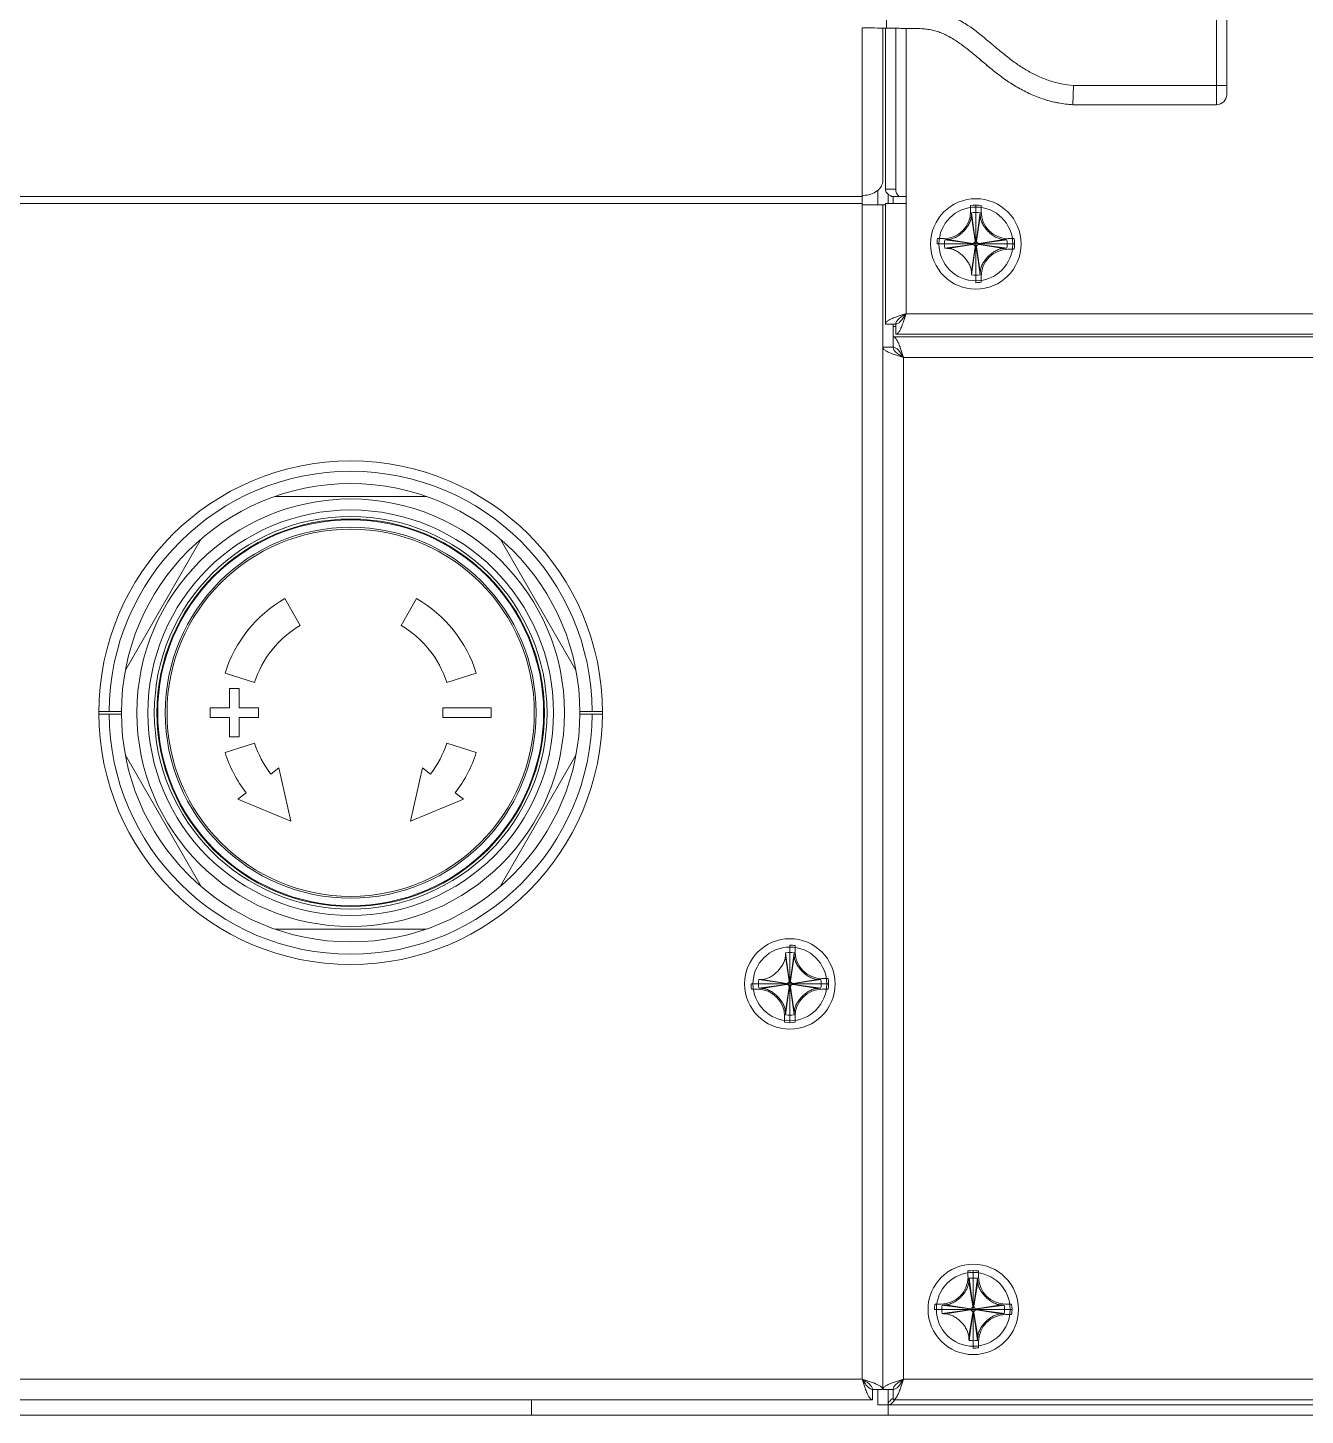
# Model space of a CAD drawing. Header units: millimetres. Extents: x 206 to 1899, y -454 to 296.
# Drawn here: x 1424.95 to 1431.13, y -414.67 to -407.96 of the extents above; entities that cross this region are included whole.
import ezdxf

# ---------------------------------------------------------------- set-up
doc = ezdxf.new("R2010")
doc.units = ezdxf.units.MM
doc.layers.add('细实线', color=7, linetype='Continuous', lineweight=15)

msp = doc.modelspace()

# ---------------------------------------------------------------- linework, layer by layer
at = {"layer": '细实线', "linetype": 'Continuous', "lineweight": 9}
for p, q in [((1430.7005, -408.2342), (1430.7005, -407.0467)), ((1430.7505, -407.0467), (1430.7505, -408.2342)), ((1429.1036, -407.8636), (1429.1036, -407.9574)), ((1428.9867, -414.4955), (1428.9867, -407.9555)), ((1428.988, -407.9555), (1428.9903, -407.9555)), ((1429.0867, -407.9574), (1429.0867, -408.6963)), ((1429.0992, -408.7361), (1429.0992, -407.9574)), ((1429.1036, -407.9574), (1429.1036, -407.9574)), ((1429.1492, -408.7361), (1429.1492, -407.958)), ((1429.1992, -409.3392), (1429.1992, -407.9586)), ((1430.0094, -408.2342), (1430.0067, -408.328)), ((1430.0094, -408.2342), (1430.7505, -408.2342)), ((1430.7005, -408.328), (1430.7005, -408.2342)), ((1430.7505, -408.278), (1430.7505, -408.2342)), ((1430.7005, -408.328), (1430.0067, -408.328)), ((1429.0617, -408.813), (1429.0617, -408.7418)), ((1429.1492, -408.7361), (1429.0992, -408.7361)), ((1409.3742, -408.7714), (1428.9867, -408.7714)), ((1409.3742, -408.8068), (1428.9867, -408.8068)), ((1429.0992, -408.8068), (1429.0992, -409.3892)), ((1429.1492, -408.8068), (1429.0992, -408.8068)), ((1429.1117, -408.7598), (1429.1117, -408.8068)), ((1429.1639, -408.7714), (1429.1285, -408.7714)), ((1429.1367, -408.8068), (1429.1367, -408.7714)), ((1429.1992, -408.8068), (1429.1492, -408.8068)), ((1429.1639, -408.7714), (1429.1992, -408.7714)), ((1428.9867, -408.813), (1429.0367, -408.813)), ((1429.0367, -408.813), (1429.0867, -408.813)), ((1429.0867, -414.5455), (1429.0867, -408.813)), ((1429.0867, -408.813), (1429.0992, -408.813)), ((1429.5112, -408.816), (1429.5112, -408.845)), ((1429.5151, -408.8685), (1429.5342, -408.986)), ((1429.5161, -408.8514), (1429.5342, -408.9831)), ((1429.5367, -409.1892), (1429.5367, -408.8142)), ((1429.5367, -408.983), (1429.5367, -408.85)), ((1429.5574, -408.8514), (1429.5393, -408.9831)), ((1429.5584, -408.8685), (1429.5393, -408.986)), ((1429.5622, -408.816), (1429.5622, -408.845)), ((1429.3492, -409.0017), (1429.7242, -409.0017)), ((1429.38, -408.9762), (1429.351, -408.9762)), ((1429.518, -409.0017), (1429.385, -409.0017)), ((1429.3864, -408.9811), (1429.5182, -408.9992)), ((1429.3864, -409.0224), (1429.5182, -409.0043)), ((1429.4035, -408.9801), (1429.5211, -408.9992)), ((1429.4035, -409.0234), (1429.5211, -409.0043)), ((1429.5211, -408.9992), (1429.5182, -408.9992)), ((1429.5182, -408.9992), (1429.5211, -408.9992)), ((1429.5211, -409.0043), (1429.5182, -409.0043)), ((1429.5342, -408.9831), (1429.5342, -408.986)), ((1429.5342, -408.9831), (1429.5342, -408.986)), ((1429.5393, -408.9831), (1429.5393, -408.986)), ((1429.5393, -408.9831), (1429.5393, -408.986)), ((1429.6699, -408.9801), (1429.5524, -408.9992)), ((1429.5524, -408.9992), (1429.5553, -408.9992)), ((1429.5524, -408.9992), (1429.5553, -408.9992)), ((1429.6699, -409.0234), (1429.5524, -409.0043)), ((1429.5553, -409.0043), (1429.5524, -409.0043)), ((1429.5524, -409.0043), (1429.5553, -409.0043)), ((1429.6871, -408.9811), (1429.5553, -408.9992)), ((1429.6871, -409.0224), (1429.5553, -409.0043)), ((1429.5555, -409.0017), (1429.6885, -409.0017)), ((1429.6935, -408.9762), (1429.7225, -408.9762)), ((1429.5151, -409.1349), (1429.5342, -409.0174)), ((1429.5161, -409.152), (1429.5342, -409.0203)), ((1429.5342, -409.0203), (1429.5342, -409.0174)), ((1429.5367, -409.1534), (1429.5367, -409.0205)), ((1429.5393, -409.0203), (1429.5393, -409.0174)), ((1429.5393, -409.0203), (1429.5393, -409.0174)), ((1429.5584, -409.1349), (1429.5393, -409.0174)), ((1429.5574, -409.152), (1429.5393, -409.0203)), ((1429.6935, -409.0272), (1429.7225, -409.0272)), ((1429.5622, -409.1875), (1429.5622, -409.1585)), ((1431.9753, -409.3392), (1429.1992, -409.3392)), ((1429.1492, -409.3892), (1429.0992, -409.3892)), ((1429.1367, -409.4517), (1429.1367, -409.3892)), ((1429.1492, -409.4017), (1429.1367, -409.4017)), ((1429.1492, -409.3892), (1429.1492, -409.4392)), ((1429.1367, -409.5017), (1429.1367, -409.4517)), ((1431.9556, -409.4517), (1429.1367, -409.4517)), ((1429.1492, -409.4392), (1431.9577, -409.4392)), ((1429.1367, -409.5017), (1429.0867, -409.5017)), ((1429.1867, -414.4955), (1429.1867, -409.5517)), ((1429.1867, -409.5517), (1431.9391, -409.5517)), ((1426.1446, -410.2236), (1426.8789, -410.2236)), ((1425.4216, -411.0649), (1425.7887, -410.4291)), ((1427.2348, -410.4291), (1427.6019, -411.0649)), ((1426.193, -410.7184), (1426.268, -410.8483)), ((1426.7555, -410.8483), (1426.8305, -410.7184)), ((1426.0468, -411.1239), (1425.9038, -411.0788)), ((1427.1197, -411.0788), (1426.9767, -411.1239)), ((1425.9258, -411.247), (1425.9258, -411.1533)), ((1425.9258, -411.1533), (1425.9727, -411.1533)), ((1425.9727, -411.1533), (1425.9727, -411.247)), ((1425.4024, -411.2642), (1425.293, -411.2642)), ((1425.4024, -411.2767), (1425.293, -411.2767)), ((1425.8321, -411.2939), (1425.8321, -411.247)), ((1425.8321, -411.247), (1425.9258, -411.247)), ((1425.9258, -411.2939), (1425.8321, -411.2939)), ((1425.9258, -411.3876), (1425.9258, -411.2939)), ((1425.9727, -411.247), (1426.0664, -411.247)), ((1425.9727, -411.2939), (1425.9727, -411.3876)), ((1426.0664, -411.2939), (1425.9727, -411.2939)), ((1426.0664, -411.247), (1426.0664, -411.2939)), ((1426.9571, -411.2939), (1426.9571, -411.247)), ((1426.9571, -411.247), (1427.1914, -411.247)), ((1427.1914, -411.2939), (1426.9571, -411.2939)), ((1427.1914, -411.247), (1427.1914, -411.2939)), ((1427.6211, -411.2642), (1427.7305, -411.2642)), ((1427.6211, -411.2767), (1427.7305, -411.2767)), ((1425.9038, -411.4622), (1426.0468, -411.4171)), ((1425.9727, -411.3876), (1425.9258, -411.3876)), ((1426.9767, -411.4171), (1427.1197, -411.4622)), ((1425.7887, -412.1118), (1425.4216, -411.476)), ((1427.6019, -411.476), (1427.2348, -412.1118)), ((1426.125, -411.5672), (1426.1647, -411.5368)), ((1426.1647, -411.5368), (1426.2219, -411.7948)), ((1426.8016, -411.7948), (1426.8588, -411.5368)), ((1426.8588, -411.5368), (1426.8985, -411.5672)), ((1425.9663, -411.689), (1426.006, -411.6585)), ((1426.2219, -411.7948), (1425.9663, -411.689)), ((1427.0572, -411.689), (1426.8016, -411.7948)), ((1427.0175, -411.6585), (1427.0572, -411.689)), ((1426.8789, -412.3173), (1426.1446, -412.3173)), ((1428.6161, -412.4327), (1428.6342, -412.5644)), ((1428.6367, -412.7705), (1428.6367, -412.3955)), ((1428.6367, -412.5642), (1428.6367, -412.4312)), ((1428.6574, -412.4327), (1428.6393, -412.5644)), ((1428.6622, -412.4262), (1428.6622, -412.3972)), ((1428.6151, -412.4498), (1428.6342, -412.5673)), ((1428.6584, -412.4498), (1428.6393, -412.5673)), ((1428.4864, -412.5623), (1428.6182, -412.5804)), ((1428.5035, -412.5613), (1428.6211, -412.5804)), ((1428.6342, -412.5673), (1428.6342, -412.5644)), ((1428.6393, -412.5644), (1428.6393, -412.5673)), ((1428.6393, -412.5673), (1428.6393, -412.5644)), ((1428.7699, -412.5613), (1428.6524, -412.5804)), ((1428.7871, -412.5623), (1428.6553, -412.5804)), ((1428.8225, -412.5575), (1428.7935, -412.5575)), ((1428.4492, -412.583), (1428.8242, -412.583)), ((1428.451, -412.6085), (1428.48, -412.6085)), ((1428.485, -412.583), (1428.618, -412.583)), ((1428.4864, -412.6036), (1428.6182, -412.5855)), ((1428.5035, -412.6046), (1428.6211, -412.5855)), ((1428.6151, -412.7162), (1428.6342, -412.5986)), ((1428.6161, -412.7333), (1428.6342, -412.6015)), ((1428.6182, -412.5804), (1428.6211, -412.5804)), ((1428.6182, -412.5855), (1428.6211, -412.5855)), ((1428.6182, -412.5855), (1428.6211, -412.5855)), ((1428.6342, -412.5986), (1428.6342, -412.6015)), ((1428.6342, -412.6015), (1428.6342, -412.5986)), ((1428.6367, -412.6017), (1428.6367, -412.7347)), ((1428.6393, -412.5986), (1428.6393, -412.6015)), ((1428.6393, -412.5986), (1428.6393, -412.6015)), ((1428.6584, -412.7162), (1428.6393, -412.5986)), ((1428.6574, -412.7333), (1428.6393, -412.6015)), ((1428.6553, -412.5804), (1428.6524, -412.5804)), ((1428.6553, -412.5804), (1428.6524, -412.5804)), ((1428.6553, -412.5855), (1428.6524, -412.5855)), ((1428.6553, -412.5855), (1428.6524, -412.5855)), ((1428.7699, -412.6046), (1428.6524, -412.5855)), ((1428.7871, -412.6036), (1428.6553, -412.5855)), ((1428.6555, -412.583), (1428.7885, -412.583)), ((1428.8225, -412.6085), (1428.7935, -412.6085)), ((1428.6112, -412.7397), (1428.6112, -412.7687)), ((1428.6622, -412.7397), (1428.6622, -412.7687)), ((1429.4987, -413.9722), (1429.4987, -414.0012)), ((1429.5242, -414.3455), (1429.5242, -413.9705)), ((1429.5497, -413.9722), (1429.5497, -414.0012)), ((1429.5026, -414.0248), (1429.5217, -414.1423)), ((1429.5036, -414.0077), (1429.5217, -414.1394)), ((1429.5242, -414.1392), (1429.5242, -414.0063)), ((1429.5449, -414.0077), (1429.5268, -414.1394)), ((1429.5459, -414.0248), (1429.5268, -414.1423)), ((1429.3367, -414.158), (1429.7117, -414.158)), ((1429.3675, -414.1325), (1429.3385, -414.1325)), ((1429.5055, -414.158), (1429.3725, -414.158)), ((1429.3739, -414.1373), (1429.5057, -414.1554)), ((1429.3739, -414.1786), (1429.5057, -414.1605)), ((1429.391, -414.1363), (1429.5086, -414.1554)), ((1429.391, -414.1796), (1429.5086, -414.1605)), ((1429.5026, -414.2912), (1429.5217, -414.1736)), ((1429.5036, -414.3083), (1429.5217, -414.1765)), ((1429.5086, -414.1554), (1429.5057, -414.1554)), ((1429.5057, -414.1554), (1429.5086, -414.1554)), ((1429.5086, -414.1605), (1429.5057, -414.1605)), ((1429.5217, -414.1394), (1429.5217, -414.1423)), ((1429.5217, -414.1394), (1429.5217, -414.1423)), ((1429.5217, -414.1765), (1429.5217, -414.1736)), ((1429.5242, -414.3097), (1429.5242, -414.1767)), ((1429.5268, -414.1394), (1429.5268, -414.1423)), ((1429.5268, -414.1394), (1429.5268, -414.1423)), ((1429.5268, -414.1765), (1429.5268, -414.1736)), ((1429.5268, -414.1765), (1429.5268, -414.1736)), ((1429.5459, -414.2912), (1429.5268, -414.1736)), ((1429.5449, -414.3083), (1429.5268, -414.1765)), ((1429.6574, -414.1363), (1429.5399, -414.1554)), ((1429.5399, -414.1554), (1429.5428, -414.1554)), ((1429.5399, -414.1554), (1429.5428, -414.1554)), ((1429.6574, -414.1796), (1429.5399, -414.1605)), ((1429.5428, -414.1605), (1429.5399, -414.1605)), ((1429.5399, -414.1605), (1429.5428, -414.1605)), ((1429.6746, -414.1373), (1429.5428, -414.1554)), ((1429.6746, -414.1786), (1429.5428, -414.1605)), ((1429.543, -414.158), (1429.676, -414.158)), ((1429.681, -414.1325), (1429.71, -414.1325)), ((1429.681, -414.1835), (1429.71, -414.1835)), ((1429.5497, -414.3437), (1429.5497, -414.3147)), ((1428.9867, -414.4955), (1409.3742, -414.4955)), ((1443.618, -414.4955), (1429.1867, -414.4955)), ((1429.0367, -414.5455), (1429.0367, -414.5955)), ((1429.0367, -414.5455), (1429.0867, -414.5455)), ((1429.0617, -414.6205), (1429.0617, -414.5455)), ((1429.1367, -414.5455), (1429.0867, -414.5455)), ((1429.1117, -414.5455), (1429.1117, -414.6205)), ((1429.1367, -414.5455), (1429.1367, -414.5955)), ((1429.0367, -414.5955), (1409.3242, -414.5955)), ((1427.3867, -414.5955), (1427.3867, -414.6705)), ((1429.1117, -414.6205), (1429.0617, -414.6205)), ((1429.1117, -414.6205), (1429.1117, -414.6705)), ((1429.1117, -414.6205), (1443.693, -414.6205)), ((1429.1367, -414.5955), (1443.668, -414.5955)), ((1400.2555, -414.6705), (1475.4055, -414.6705))]:
    msp.add_line(p, q, dxfattribs=at)
for centre, radius in [((1429.5367, -409.0017), 0.2188), ((1429.5367, -409.0017), 0.1786), ((1426.5117, -411.2705), 1.2188), ((1426.5117, -411.2705), 1.1094), ((1426.5117, -411.2705), 1.0344), ((1426.5117, -411.2705), 0.9812), ((1426.5117, -411.2705), 0.95), ((1426.5117, -411.2705), 0.9375), ((1426.5117, -411.2705), 0.9338), ((1426.5117, -411.2705), 0.8974), ((1426.5117, -411.2705), 0.8886), ((1428.6367, -412.583), 0.2188), ((1428.6367, -412.583), 0.1786), ((1429.5242, -414.158), 0.2188), ((1429.5242, -414.158), 0.1786)]:
    msp.add_circle(centre, radius, dxfattribs=at)
for centre, radius, start, end in [((1429.5897, -374.8011), 33.1598, 268.96423, 269.15997), ((1429.5143, -379.9987), 27.9617, 269.15812, 269.3011), ((1430.7005, -408.278), 0.05, 270, 0), ((1428.9867, -408.6282), 0.1389, 270.0019, 271.77648), ((1429.38, -408.845), 0.1313, 270, 0), ((1429.5367, -409.0017), 0.1875, 82.18355, 97.81645), ((1431.6772, -408.9909), 2.1656, 176.30778, 176.76114), ((1429.5367, -409.0017), 0.1517, 82.18355, 97.81645), ((1427.3963, -408.9909), 2.1656, 3.23886, 3.69222), ((1429.6935, -408.845), 0.1313, 180, 270), ((1429.5367, -409.0017), 0.1875, 172.18355, 180), ((1429.5367, -409.0017), 0.1517, 172.18355, 187.81645), ((1429.5252, -411.1311), 2.1545, 93.23764, 93.69334), ((1429.5368, -409.0017), 0.0188, 172.18809, 179.99546), ((1429.5367, -409.0017), 0.0187, 172.18355, 180), ((1429.5368, -409.0017), 0.0188, 180.00454, 187.81191), ((1429.5211, -408.986), 0.0131, 270, 0), ((1429.5211, -408.986), 0.0131, 270, 0.00001), ((1429.5211, -409.0174), 0.0131, 359.99999, 90), ((1429.5367, -409.0017), 0.0188, 82.18809, 97.81191), ((1429.5367, -409.0017), 0.0187, 82.18355, 97.81645), ((1429.5524, -408.986), 0.0131, 180, 270), ((1429.5524, -408.986), 0.0131, 179.99999, 270), ((1429.5524, -409.0174), 0.0131, 90, 180), ((1429.5524, -409.0174), 0.0131, 90, 180.00001), ((1429.5367, -409.0017), 0.0188, 0.00454, 7.81191), ((1429.5367, -409.0017), 0.0187, 352.18355, 7.81645), ((1429.5367, -409.0017), 0.0188, 352.18809, 359.99546), ((1429.5476, -411.1422), 2.1656, 86.30783, 86.76119), ((1429.5367, -409.0017), 0.1517, 352.18355, 7.81645), ((1429.5367, -409.0017), 0.1875, 352.18355, 7.81645), ((1429.5259, -406.8613), 2.1656, 266.30773, 266.76109), ((1429.5367, -409.0017), 0.0188, 262.18809, 277.81191), ((1429.5367, -409.0017), 0.0187, 270, 277.81645), ((1429.6935, -409.1585), 0.1313, 90, 180), ((1429.5483, -406.8724), 2.1544, 273.23773, 273.69345), ((1431.6772, -409.0126), 2.1656, 183.23886, 183.69222), ((1427.3963, -409.0126), 2.1656, 356.30778, 356.76114), ((1429.5367, -409.0017), 0.1517, 262.18355, 277.81645), ((1429.5367, -409.0017), 0.1875, 270, 277.81645), ((1426.5117, -411.2705), 1.1687, 0.3064, 179.6936), ((1426.5117, -411.2705), 0.6375, 120, 162.5), ((1426.5117, -411.2705), 0.6375, 17.5, 60), ((1426.5117, -411.2705), 0.4875, 120, 162.5), ((1426.5117, -411.2705), 0.4875, 17.5, 60), ((1426.5117, -411.2705), 1.1687, 180.3064, 359.6936), ((1426.5117, -411.2705), 0.4875, 197.5, 217.5), ((1426.5117, -411.2705), 0.4875, 322.5, 342.5), ((1426.5117, -411.2705), 0.6375, 197.5, 217.5), ((1426.5117, -411.2705), 0.6375, 322.5, 342.5), ((1430.7772, -412.5721), 2.1656, 176.30778, 176.76114), ((1428.6367, -412.583), 0.1517, 82.18355, 97.81645), ((1428.6367, -412.583), 0.1875, 82.18355, 90), ((1426.5074, -412.5714), 2.1544, 3.23769, 3.69339), ((1428.7935, -412.4262), 0.1313, 180, 270), ((1428.6367, -412.583), 0.1517, 172.18355, 187.81645), ((1428.6259, -414.7234), 2.1656, 93.23886, 93.69222), ((1428.6211, -412.5673), 0.0131, 269.99999, 0), ((1428.6367, -412.583), 0.0188, 82.18809, 97.81191), ((1428.6367, -412.583), 0.0187, 82.18355, 90), ((1428.6524, -412.5673), 0.0131, 180, 270), ((1428.6524, -412.5673), 0.0131, 180, 270.00001), ((1428.6476, -414.7234), 2.1656, 86.30778, 86.76114), ((1428.6367, -412.583), 0.1517, 352.18355, 7.81645), ((1428.6367, -412.583), 0.1875, 352.18355, 7.81645), ((1428.6367, -412.583), 0.1875, 180, 187.81645), ((1428.48, -412.7397), 0.1313, 0, 90), ((1428.6259, -410.4425), 2.1656, 266.30778, 266.76114), ((1428.6368, -412.583), 0.0188, 172.18809, 187.81191), ((1428.6367, -412.583), 0.0187, 180, 187.81645), ((1428.6211, -412.5986), 0.0131, 0, 90), ((1428.6211, -412.5986), 0.0131, 360, 90.00001), ((1428.6367, -412.5829), 0.0188, 262.18809, 277.81191), ((1428.6367, -412.583), 0.0187, 262.18355, 277.81645), ((1428.6524, -412.5986), 0.0131, 90, 180), ((1428.6524, -412.5986), 0.0131, 89.99999, 180), ((1428.6367, -412.583), 0.0188, 352.18809, 7.81191), ((1428.6367, -412.583), 0.0187, 352.18355, 7.81645), ((1428.7935, -412.7397), 0.1313, 90, 180), ((1428.6476, -410.4425), 2.1656, 273.23886, 273.69222), ((1428.6367, -412.583), 0.1875, 262.18355, 277.81645), ((1430.7661, -412.5945), 2.1544, 183.23769, 183.69339), ((1428.6367, -412.583), 0.1517, 262.18355, 277.81645), ((1426.4963, -412.5938), 2.1656, 356.30778, 356.76114), ((1429.5242, -414.158), 0.1875, 82.18355, 97.81645), ((1429.3675, -414.0012), 0.1313, 270, 0), ((1431.6647, -414.1471), 2.1656, 176.30778, 176.76114), ((1429.5242, -414.158), 0.1517, 82.18355, 97.81645), ((1427.3838, -414.1471), 2.1656, 3.23886, 3.69222), ((1429.681, -414.0012), 0.1313, 180, 270), ((1429.5242, -414.158), 0.1875, 172.18355, 180), ((1429.5242, -414.158), 0.1517, 172.18355, 187.81645), ((1429.5127, -416.2873), 2.1545, 93.23764, 93.69334), ((1429.5134, -412.0175), 2.1656, 266.30773, 266.76109), ((1429.5243, -414.158), 0.0188, 172.18809, 179.99546), ((1429.5242, -414.158), 0.0187, 172.18355, 180), ((1429.5243, -414.158), 0.0188, 180.00454, 187.81191), ((1429.5086, -414.1423), 0.0131, 270, 0), ((1429.5086, -414.1423), 0.0131, 270, 0.00001), ((1429.5086, -414.1736), 0.0131, 359.99999, 90), ((1429.5242, -414.158), 0.0188, 90.00454, 97.81191), ((1429.5242, -414.158), 0.0187, 82.18355, 97.81645), ((1429.5242, -414.158), 0.0188, 262.18809, 269.99546), ((1429.5242, -414.158), 0.0188, 82.18809, 89.99546), ((1429.5242, -414.158), 0.0188, 270.00454, 277.81191), ((1429.5242, -414.158), 0.0187, 270, 277.81645), ((1429.5399, -414.1423), 0.0131, 180, 270), ((1429.5399, -414.1423), 0.0131, 179.99999, 270), ((1429.5399, -414.1736), 0.0131, 90, 180), ((1429.5399, -414.1736), 0.0131, 90, 180.00001), ((1429.5242, -414.158), 0.0188, 0.00454, 7.81191), ((1429.5242, -414.158), 0.0187, 352.18355, 7.81645), ((1429.5242, -414.158), 0.0188, 352.18809, 359.99546), ((1429.5351, -416.2985), 2.1656, 86.30783, 86.76119), ((1429.5358, -412.0287), 2.1544, 273.23773, 273.69345), ((1429.5242, -414.158), 0.1517, 352.18355, 7.81645), ((1429.5242, -414.158), 0.1875, 352.18355, 7.81645), ((1429.681, -414.3147), 0.1313, 90, 180), ((1431.6647, -414.1688), 2.1656, 183.23886, 183.69222), ((1429.5242, -414.158), 0.1517, 262.18355, 277.81645), ((1427.3838, -414.1688), 2.1656, 356.30778, 356.76114), ((1429.5242, -414.158), 0.1875, 270, 277.81645), ((1429.2364, -414.7229), 0.1684, 126.27784, 128.12265), ((1429.0094, -414.4958), 0.1684, 321.87653, 323.72219)]:
    msp.add_arc(centre, radius, start, end, dxfattribs=at)
for points, knots in [([(1430.0094, -408.2342), (1429.9898, -408.2331), (1429.9508, -408.2281), (1429.8935, -408.213), (1429.8381, -408.1911), (1429.7848, -408.1633), (1429.7337, -408.1306), (1429.6846, -408.0939), (1429.6369, -408.054), (1429.572, -407.9987), (1429.5037, -407.9447), (1429.4364, -407.9069), (1429.395, -407.8893), (1429.3625, -407.8787), (1429.3291, -407.8712), (1429.2955, -407.8671), (1429.2623, -407.8655), (1429.2195, -407.8651), (1429.1667, -407.8645), (1429.1247, -407.8639), (1429.1036, -407.8636)], [0, 0, 0, 0, 0.058178, 0.116625, 0.175524, 0.235011, 0.295005, 0.355503, 0.417119, 0.479922, 0.608825, 0.675069, 0.708634, 0.742453, 0.776453, 0.810193, 0.843099, 0.874963, 0.937479, 1, 1, 1, 1]), ([(1430.0067, -408.328), (1429.983, -408.3267), (1429.9356, -408.3209), (1429.8667, -408.3032), (1429.8013, -408.2776), (1429.7399, -408.2457), (1429.6919, -408.2153), (1429.6552, -408.1891), (1429.6197, -408.1618), (1429.578, -408.127), (1429.5301, -408.0862), (1429.4831, -408.048), (1429.4358, -408.0143), (1429.3958, -407.9916), (1429.3633, -407.9777), (1429.3388, -407.9696), (1429.3184, -407.9649), (1429.3018, -407.9624), (1429.2843, -407.9605), (1429.2657, -407.9595), (1429.2459, -407.9591), (1429.2304, -407.9589), (1429.2145, -407.9588), (1429.1934, -407.9585), (1429.167, -407.9582), (1429.1353, -407.9578), (1429.1142, -407.9575), (1429.1036, -407.9574)], [0, 0, 0, 0, 0.0625, 0.125, 0.1875, 0.25, 0.3125, 0.34375, 0.375, 0.4375, 0.5, 0.5625, 0.625, 0.6875, 0.71875, 0.75, 0.78125, 0.796875, 0.8125, 0.84375, 0.859375, 0.875, 0.890625, 0.90625, 0.9375, 0.96875, 1, 1, 1, 1]), ([(1429.1732, -407.9583), (1429.1817, -407.9584), (1429.1954, -407.9586), (1429.2144, -407.9588), (1429.2303, -407.9589), (1429.2458, -407.9591), (1429.2656, -407.9595), (1429.2842, -407.9605), (1429.3016, -407.9624), (1429.3182, -407.9649), (1429.3387, -407.9696), (1429.3632, -407.9777), (1429.3956, -407.9916), (1429.4357, -408.0143), (1429.483, -408.048), (1429.53, -408.0862), (1429.5778, -408.127), (1429.6196, -408.1618), (1429.6551, -408.1891), (1429.6918, -408.2153), (1429.7398, -408.2458), (1429.8012, -408.2776), (1429.8603, -408.3007), (1429.8992, -408.3115), (1429.9156, -408.3152)], [0, 0, 0, 0, 0.029327, 0.047697, 0.066067, 0.084437, 0.102807, 0.139547, 0.157917, 0.176287, 0.213027, 0.249767, 0.286507, 0.359986, 0.433466, 0.506946, 0.580426, 0.653906, 0.690646, 0.727386, 0.800866, 0.874346, 0.947826, 1, 1, 1, 1]), ([(1429.9156, -408.3152), (1429.9223, -408.3167), (1429.9523, -408.323), (1429.9828, -408.3267), (1430.0066, -408.328)], [0, 0, 0, 0, 0.22478, 1, 1, 1, 1]), ([(1429.0867, -408.6963), (1429.0867, -408.7054), (1429.081, -408.7249), (1429.0589, -408.7476), (1429.0276, -408.7627), (1429.0035, -408.7666), (1428.991, -408.767)], [0, 0, 0, 0, 0.210206, 0.445139, 0.71168, 1, 1, 1, 1]), ([(1429.0992, -408.7361), (1429.0992, -408.7393), (1429.1007, -408.7463), (1429.1066, -408.7558), (1429.1162, -408.7645), (1429.1241, -408.7692), (1429.1285, -408.7714)], [0, 0, 0, 0, 0.202907, 0.427883, 0.690828, 1, 1, 1, 1]), ([(1429.1492, -408.7361), (1429.1492, -408.7429), (1429.152, -408.756), (1429.1595, -408.7671), (1429.1639, -408.7714)], [0, 0, 0, 0, 0.523561, 1, 1, 1, 1]), ([(1429.4035, -408.9801), (1429.4104, -408.9797), (1429.4207, -408.9774), (1429.4337, -408.9723), (1429.4462, -408.9659), (1429.4609, -408.956), (1429.4769, -408.9419), (1429.491, -408.9259), (1429.5009, -408.9112), (1429.5073, -408.8986), (1429.5124, -408.8857), (1429.5147, -408.8754), (1429.5151, -408.8685)], [0, 0, 0, 0, 0.122867, 0.185103, 0.247698, 0.373566, 0.499998, 0.62643, 0.752299, 0.814896, 0.87713, 1, 1, 1, 1]), ([(1429.5584, -408.8685), (1429.5588, -408.8754), (1429.5618, -408.8892), (1429.5707, -408.9083), (1429.5825, -408.9259), (1429.5966, -408.9419), (1429.6126, -408.956), (1429.6302, -408.9678), (1429.6493, -408.9766), (1429.6631, -408.9797), (1429.6699, -408.9801)], [0, 0, 0, 0, 0.122892, 0.24762, 0.373529, 0.500002, 0.626475, 0.752383, 0.87711, 1, 1, 1, 1]), ([(1429.5151, -409.1349), (1429.5147, -409.128), (1429.5117, -409.1143), (1429.5028, -409.0952), (1429.491, -409.0775), (1429.4769, -409.0616), (1429.4609, -409.0475), (1429.4433, -409.0356), (1429.4242, -409.0268), (1429.4104, -409.0238), (1429.4035, -409.0234)], [0, 0, 0, 0, 0.122892, 0.24762, 0.373529, 0.500001, 0.626475, 0.752383, 0.87711, 1, 1, 1, 1]), ([(1429.6699, -409.0234), (1429.6631, -409.0238), (1429.6528, -409.026), (1429.6398, -409.0312), (1429.6273, -409.0376), (1429.6126, -409.0475), (1429.5966, -409.0616), (1429.5825, -409.0775), (1429.5726, -409.0923), (1429.5662, -409.1048), (1429.5611, -409.1177), (1429.5588, -409.128), (1429.5584, -409.1349)], [0, 0, 0, 0, 0.122867, 0.185103, 0.247698, 0.373566, 0.499998, 0.62643, 0.752299, 0.814896, 0.87713, 1, 1, 1, 1]), ([(1429.149, -409.356), (1429.1529, -409.3546), (1429.1695, -409.3487), (1429.1864, -409.3433), (1429.1992, -409.3392)], [0, 0, 0, 0, 0.236022, 1, 1, 1, 1]), ([(1429.1492, -409.3892), (1429.1492, -409.3871), (1429.15, -409.3827), (1429.153, -409.3763), (1429.1578, -409.3701), (1429.1666, -409.3614), (1429.1806, -409.3511), (1429.1928, -409.3433), (1429.1992, -409.3392)], [0, 0, 0, 0, 0.086488, 0.180415, 0.28672, 0.407302, 0.6874, 1, 1, 1, 1]), ([(1429.1492, -409.3892), (1429.1514, -409.3892), (1429.1558, -409.3885), (1429.1621, -409.3855), (1429.1684, -409.3807), (1429.1771, -409.3719), (1429.1874, -409.3578), (1429.1952, -409.3456), (1429.1992, -409.3392)], [0, 0, 0, 0, 0.086489, 0.180415, 0.28672, 0.407302, 0.687401, 1, 1, 1, 1]), ([(1429.1825, -409.3895), (1429.1839, -409.3856), (1429.1898, -409.3689), (1429.1952, -409.3521), (1429.1992, -409.3392)], [0, 0, 0, 0, 0.236022, 1, 1, 1, 1]), ([(1429.0992, -409.3892), (1429.0992, -409.3878), (1429.0999, -409.3848), (1429.1027, -409.3805), (1429.107, -409.3764), (1429.1155, -409.3705), (1429.1296, -409.3634), (1429.142, -409.3586), (1429.149, -409.356)], [0, 0, 0, 0, 0.068214, 0.146508, 0.241305, 0.355434, 0.642631, 1, 1, 1, 1]), ([(1429.1492, -409.4392), (1429.1507, -409.4392), (1429.1537, -409.4385), (1429.158, -409.4358), (1429.1621, -409.4314), (1429.168, -409.423), (1429.175, -409.4089), (1429.1799, -409.3965), (1429.1825, -409.3895)], [0, 0, 0, 0, 0.068215, 0.146509, 0.241305, 0.355435, 0.642631, 1, 1, 1, 1]), ([(1429.1367, -409.4517), (1429.1382, -409.4517), (1429.1412, -409.4524), (1429.1455, -409.4552), (1429.1496, -409.4595), (1429.1555, -409.4679), (1429.1625, -409.4821), (1429.1674, -409.4945), (1429.17, -409.5014)], [0, 0, 0, 0, 0.068215, 0.146509, 0.241306, 0.355436, 0.642632, 1, 1, 1, 1]), ([(1429.0867, -409.5017), (1429.0867, -409.5031), (1429.0874, -409.5062), (1429.0902, -409.5104), (1429.0945, -409.5146), (1429.103, -409.5205), (1429.1171, -409.5275), (1429.1295, -409.5324), (1429.1365, -409.5349)], [0, 0, 0, 0, 0.068215, 0.14651, 0.241306, 0.355436, 0.642632, 1, 1, 1, 1]), ([(1429.1365, -409.5349), (1429.1404, -409.5364), (1429.157, -409.5423), (1429.1739, -409.5476), (1429.1867, -409.5517)], [0, 0, 0, 0, 0.236022, 1, 1, 1, 1]), ([(1429.1367, -409.5017), (1429.1367, -409.5038), (1429.1375, -409.5082), (1429.1405, -409.5146), (1429.1453, -409.5209), (1429.1541, -409.5295), (1429.1681, -409.5399), (1429.1803, -409.5476), (1429.1867, -409.5517)], [0, 0, 0, 0, 0.086489, 0.180416, 0.286721, 0.407303, 0.687401, 1, 1, 1, 1]), ([(1429.1367, -409.5017), (1429.1389, -409.5017), (1429.1433, -409.5024), (1429.1496, -409.5055), (1429.1559, -409.5102), (1429.1646, -409.5191), (1429.1749, -409.5331), (1429.1827, -409.5453), (1429.1867, -409.5517)], [0, 0, 0, 0, 0.086489, 0.180415, 0.28672, 0.407303, 0.687401, 1, 1, 1, 1]), ([(1429.17, -409.5014), (1429.1714, -409.5053), (1429.1773, -409.522), (1429.1827, -409.5389), (1429.1867, -409.5517)], [0, 0, 0, 0, 0.236022, 1, 1, 1, 1]), ([(1428.5035, -412.5613), (1428.5104, -412.5609), (1428.5242, -412.5579), (1428.5433, -412.5491), (1428.5609, -412.5372), (1428.5769, -412.5231), (1428.591, -412.5071), (1428.6028, -412.4895), (1428.6117, -412.4704), (1428.6147, -412.4566), (1428.6151, -412.4498)], [0, 0, 0, 0, 0.122892, 0.24762, 0.373529, 0.500002, 0.626475, 0.752383, 0.87711, 1, 1, 1, 1]), ([(1428.6584, -412.4498), (1428.6588, -412.4566), (1428.6611, -412.4669), (1428.6662, -412.4799), (1428.6726, -412.4924), (1428.6825, -412.5071), (1428.6966, -412.5231), (1428.7126, -412.5372), (1428.7273, -412.5471), (1428.7398, -412.5535), (1428.7528, -412.5586), (1428.7631, -412.5609), (1428.7699, -412.5613)], [0, 0, 0, 0, 0.122867, 0.185103, 0.247698, 0.373566, 0.499998, 0.62643, 0.752299, 0.814896, 0.87713, 1, 1, 1, 1]), ([(1428.6151, -412.7162), (1428.6147, -412.7093), (1428.6124, -412.699), (1428.6073, -412.6861), (1428.6009, -412.6735), (1428.591, -412.6588), (1428.5769, -412.6428), (1428.5609, -412.6287), (1428.5462, -412.6188), (1428.5337, -412.6124), (1428.5207, -412.6073), (1428.5104, -412.605), (1428.5035, -412.6046)], [0, 0, 0, 0, 0.122867, 0.185103, 0.247698, 0.373566, 0.499998, 0.62643, 0.752299, 0.814896, 0.87713, 1, 1, 1, 1]), ([(1428.7699, -412.6046), (1428.7631, -412.605), (1428.7493, -412.608), (1428.7302, -412.6169), (1428.7126, -412.6287), (1428.6966, -412.6428), (1428.6825, -412.6588), (1428.6707, -412.6764), (1428.6618, -412.6955), (1428.6588, -412.7093), (1428.6584, -412.7162)], [0, 0, 0, 0, 0.122892, 0.24762, 0.373529, 0.500002, 0.626475, 0.752383, 0.87711, 1, 1, 1, 1]), ([(1429.391, -414.1363), (1429.3979, -414.1359), (1429.4082, -414.1337), (1429.4212, -414.1285), (1429.4337, -414.1221), (1429.4484, -414.1122), (1429.4644, -414.0981), (1429.4785, -414.0822), (1429.4884, -414.0674), (1429.4948, -414.0549), (1429.4999, -414.042), (1429.5022, -414.0317), (1429.5026, -414.0248)], [0, 0, 0, 0, 0.122867, 0.185103, 0.247698, 0.373566, 0.499998, 0.62643, 0.752299, 0.814896, 0.87713, 1, 1, 1, 1]), ([(1429.5459, -414.0248), (1429.5463, -414.0317), (1429.5493, -414.0454), (1429.5582, -414.0645), (1429.57, -414.0822), (1429.5841, -414.0981), (1429.6001, -414.1122), (1429.6177, -414.1241), (1429.6368, -414.1329), (1429.6506, -414.1359), (1429.6574, -414.1363)], [0, 0, 0, 0, 0.122892, 0.24762, 0.373529, 0.500002, 0.626475, 0.752383, 0.87711, 1, 1, 1, 1]), ([(1429.5026, -414.2912), (1429.5022, -414.2843), (1429.4992, -414.2705), (1429.4903, -414.2514), (1429.4785, -414.2338), (1429.4644, -414.2178), (1429.4484, -414.2037), (1429.4308, -414.1919), (1429.4117, -414.183), (1429.3979, -414.18), (1429.391, -414.1796)], [0, 0, 0, 0, 0.122892, 0.24762, 0.373529, 0.500001, 0.626475, 0.752383, 0.87711, 1, 1, 1, 1]), ([(1429.6574, -414.1796), (1429.6506, -414.18), (1429.6403, -414.1823), (1429.6273, -414.1874), (1429.6148, -414.1938), (1429.6001, -414.2037), (1429.5841, -414.2178), (1429.57, -414.2338), (1429.5601, -414.2485), (1429.5537, -414.2611), (1429.5486, -414.274), (1429.5463, -414.2843), (1429.5459, -414.2912)], [0, 0, 0, 0, 0.122867, 0.185103, 0.247698, 0.373566, 0.499998, 0.62643, 0.752299, 0.814896, 0.87713, 1, 1, 1, 1]), ([(1429.0367, -414.5455), (1429.0271, -414.5455), (1429.0125, -414.5332), (1428.9987, -414.5142), (1428.9908, -414.5019), (1428.9867, -414.4955)], [0, 0, 0, 0, 0.400766, 0.683902, 1, 1, 1, 1]), ([(1429.0367, -414.5455), (1429.0367, -414.5358), (1429.0244, -414.5212), (1429.0055, -414.5074), (1428.9932, -414.4995), (1428.9867, -414.4955)], [0, 0, 0, 0, 0.400766, 0.683902, 1, 1, 1, 1]), ([(1429.0034, -414.5455), (1429.002, -414.5416), (1428.9961, -414.525), (1428.9908, -414.5082), (1428.9867, -414.4955)], [0, 0, 0, 0, 0.236192, 1, 1, 1, 1]), ([(1429.0367, -414.5121), (1429.0329, -414.5107), (1429.0163, -414.5048), (1428.9995, -414.4995), (1428.9867, -414.4955)], [0, 0, 0, 0, 0.236192, 1, 1, 1, 1]), ([(1429.0513, -414.5178), (1429.0502, -414.5173), (1429.0453, -414.5153), (1429.0405, -414.5135), (1429.0367, -414.5121)], [0, 0, 0, 0, 0.239617, 1, 1, 1, 1]), ([(1429.0867, -414.5455), (1429.0867, -414.5441), (1429.0874, -414.541), (1429.0902, -414.5368), (1429.0945, -414.5326), (1429.103, -414.5267), (1429.1171, -414.5197), (1429.1295, -414.5148), (1429.1365, -414.5122)], [0, 0, 0, 0, 0.068214, 0.146508, 0.241305, 0.355434, 0.642631, 1, 1, 1, 1]), ([(1429.1365, -414.5122), (1429.1404, -414.5108), (1429.157, -414.5049), (1429.1739, -414.4996), (1429.1867, -414.4955)], [0, 0, 0, 0, 0.236022, 1, 1, 1, 1]), ([(1429.1367, -414.5455), (1429.1367, -414.5434), (1429.1375, -414.5389), (1429.1405, -414.5326), (1429.1453, -414.5263), (1429.1541, -414.5176), (1429.1681, -414.5073), (1429.1803, -414.4996), (1429.1867, -414.4955)], [0, 0, 0, 0, 0.086488, 0.180415, 0.28672, 0.407302, 0.6874, 1, 1, 1, 1]), ([(1429.1367, -414.5455), (1429.1389, -414.5455), (1429.1433, -414.5448), (1429.1496, -414.5417), (1429.1559, -414.537), (1429.1646, -414.5281), (1429.1749, -414.5141), (1429.1827, -414.5019), (1429.1867, -414.4955)], [0, 0, 0, 0, 0.086489, 0.180415, 0.28672, 0.407302, 0.687401, 1, 1, 1, 1]), ([(1429.17, -414.5458), (1429.1714, -414.5418), (1429.1773, -414.5252), (1429.1827, -414.5083), (1429.1867, -414.4955)], [0, 0, 0, 0, 0.236022, 1, 1, 1, 1]), ([(1429.0091, -414.56), (1429.0086, -414.5589), (1429.0066, -414.554), (1429.0048, -414.5492), (1429.0034, -414.5455)], [0, 0, 0, 0, 0.239617, 1, 1, 1, 1]), ([(1429.0367, -414.5955), (1429.0312, -414.5955), (1429.0228, -414.5871), (1429.0154, -414.5742), (1429.0112, -414.5651), (1429.0091, -414.56)], [0, 0, 0, 0, 0.359924, 0.644291, 1, 1, 1, 1]), ([(1429.0867, -414.5455), (1429.0867, -414.5399), (1429.0784, -414.5315), (1429.0655, -414.5241), (1429.0564, -414.5199), (1429.0513, -414.5178)], [0, 0, 0, 0, 0.359923, 0.644291, 1, 1, 1, 1]), ([(1429.1367, -414.5955), (1429.1382, -414.5955), (1429.1412, -414.5948), (1429.1455, -414.592), (1429.1496, -414.5877), (1429.1555, -414.5793), (1429.1625, -414.5651), (1429.1674, -414.5527), (1429.17, -414.5458)], [0, 0, 0, 0, 0.068215, 0.146509, 0.241305, 0.355435, 0.642631, 1, 1, 1, 1]), ([(1429.1117, -414.6205), (1429.1117, -414.6179), (1429.1132, -414.6109), (1429.1205, -414.6004), (1429.1281, -414.5938), (1429.1324, -414.5904)], [0, 0, 0, 0, 0.203356, 0.557464, 1, 1, 1, 1]), ([(1429.1117, -414.6205), (1429.1143, -414.6205), (1429.1213, -414.619), (1429.1318, -414.6117), (1429.1384, -414.6041), (1429.1418, -414.5998)], [0, 0, 0, 0, 0.203359, 0.557467, 1, 1, 1, 1])]:
    msp.add_open_spline(points, degree=3, knots=knots, dxfattribs=at)

doc.saveas('drawing.dxf')
